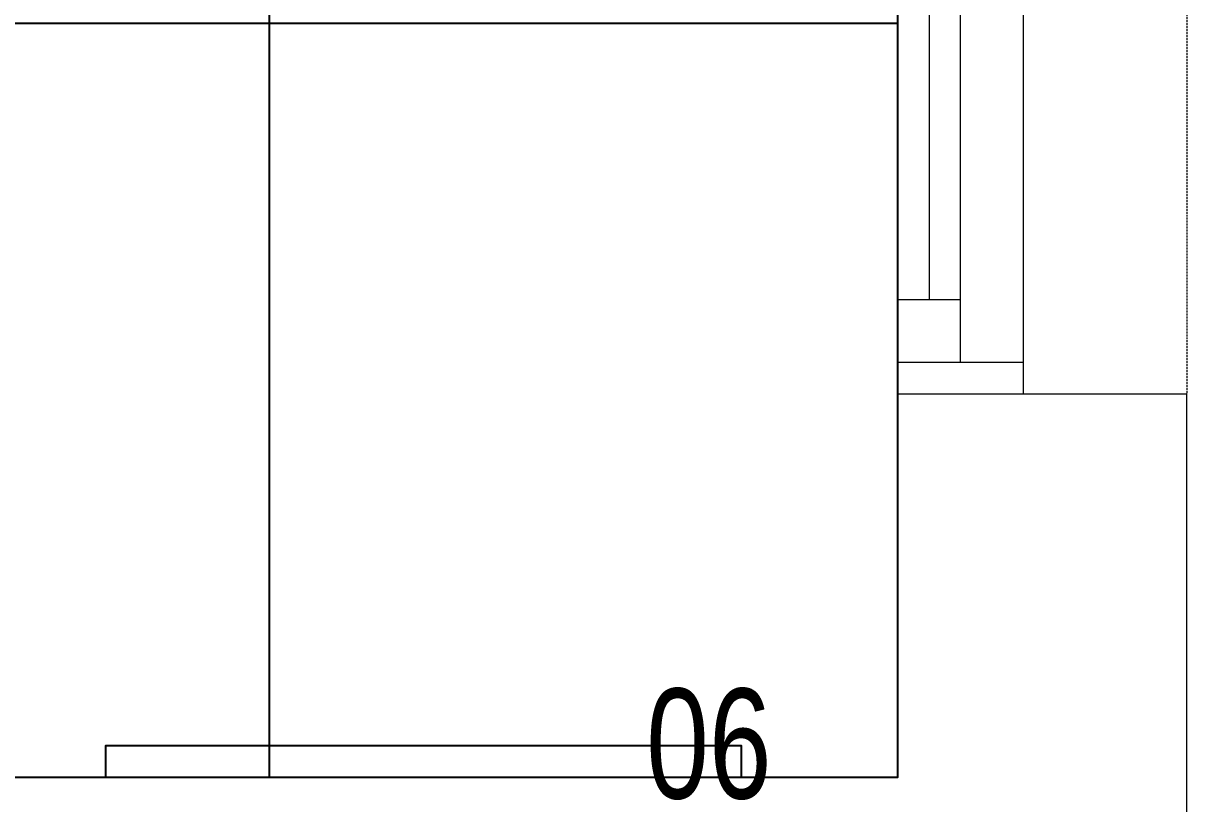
# Model space of a CAD drawing. Extents: x -12260 to 184725, y -29287 to 19916.
# Drawn here: x 48280 to 49206, y 5514 to 6135 of the extents above; entities that cross this region are included whole.
import ezdxf

# ---------------------------------------------------------------- set-up
doc = ezdxf.new("R2010")
doc.units = 0
doc.header["$LTSCALE"] = 0.25
doc.linetypes.add('01-First Floor-FUR$0$HIDDEN', pattern=[9.525, 6.35, -3.175])
doc.linetypes.add('DASHDOT', pattern=[25.4, 12.7, -6.35, 0, -6.35])
for name, color, linetype, lineweight in [('01-First Floor-FUR$0$72_EGR_EQP_TAG', 142, 'Continuous', 5), ('01-First Floor-FUR$0$Aluminum', 251, 'Continuous', 5), ('01-First Floor-FUR$0$LOADING', 253, 'Continuous', 5), ('01-First Floor-FUR$0$Proj', 251, 'Continuous', 5), ('01-First Floor-FUR$0$Walls', 251, 'Continuous', 5), ('E-LITE-CLNG-CNDT', 6, 'DASHDOT', 35)]:
    doc.layers.add(name, color=color, linetype=linetype, lineweight=lineweight)
doc.layers.add('01-First Floor-FUR$0$FALSE CEILING', color=251, linetype='Continuous')
doc.styles.add('01-First Floor-FUR$0$X3G_ENTITY_257CFD', font='swisscl.ttf', dxfattribs={"height": 200})

# ---------------------------------------------------------------- blocks, each defined once
blk = doc.blocks.new('01-First Floor-FUR')
at = {"layer": '01-First Floor-FUR$0$Aluminum'}
for p, q in [((48976, 5840), (48976, 7340)), ((49076, 5840), (49076, 7340)), ((49026, 5865), (49026, 7315)), ((49001, 7265), (49001, 5915)), ((49026, 5915), (48976, 5915)), ((49076, 5865), (48976, 5865))]:
    blk.add_line(p, q, dxfattribs=at)
at = {"layer": '01-First Floor-FUR$0$FALSE CEILING', "linetype": 'Continuous'}
for p, q in [((48476, 5535), (48476, 8565.12)), ((45476, 6135), (48976, 6135))]:
    blk.add_line(p, q, dxfattribs=at)
at = {"layer": '01-First Floor-FUR$0$FALSE CEILING'}
blk.add_lwpolyline([(45476, 5535), (48976, 5535), (48976, 8565.12), (45476, 8565.12)], close=True, dxfattribs=at)
at = {"layer": '01-First Floor-FUR$0$FALSE CEILING', "elevation": -0.1}
blk.add_lwpolyline([(48851.65, 5535), (48851.65, 5560), (48345.65, 5560), (48345.65, 5535), (48851.65, 5535)], dxfattribs=at)
at = {"layer": '01-First Floor-FUR$0$LOADING', "elevation": -0.1}
blk.add_lwpolyline([(48851.65, 5535), (48851.65, 5560), (48345.65, 5560), (48345.65, 5535), (48851.65, 5535)], dxfattribs=at)
at = {"layer": '01-First Floor-FUR$0$Proj', "linetype": '01-First Floor-FUR$0$HIDDEN'}
blk.add_line((49206, 7340), (49206, 5840), dxfattribs=at)
at = {"layer": '01-First Floor-FUR$0$Walls'}
for p, q in [((48976, 5535), (48976, 5840)), ((48976, 5840), (49206, 5840)), ((49206, 5090), (49206, 5840)), ((45476, 5535), (48976, 5535))]:
    blk.add_line(p, q, dxfattribs=at)
at = {"layer": '01-First Floor-FUR$0$72_EGR_EQP_TAG', "insert": (48825.77, 5605.48, -0.1), "char_height": 87.473, "attachment_point": 2, "style": '01-First Floor-FUR$0$X3G_ENTITY_257CFD'}
blk.add_mtext('06', dxfattribs=at)

msp = doc.modelspace()

# ---------------------------------------------------------------- block references
at = {"layer": 'E-LITE-CLNG-CNDT'}
msp.add_blockref('01-First Floor-FUR', (0, 0), dxfattribs=at)

doc.saveas('drawing.dxf')
